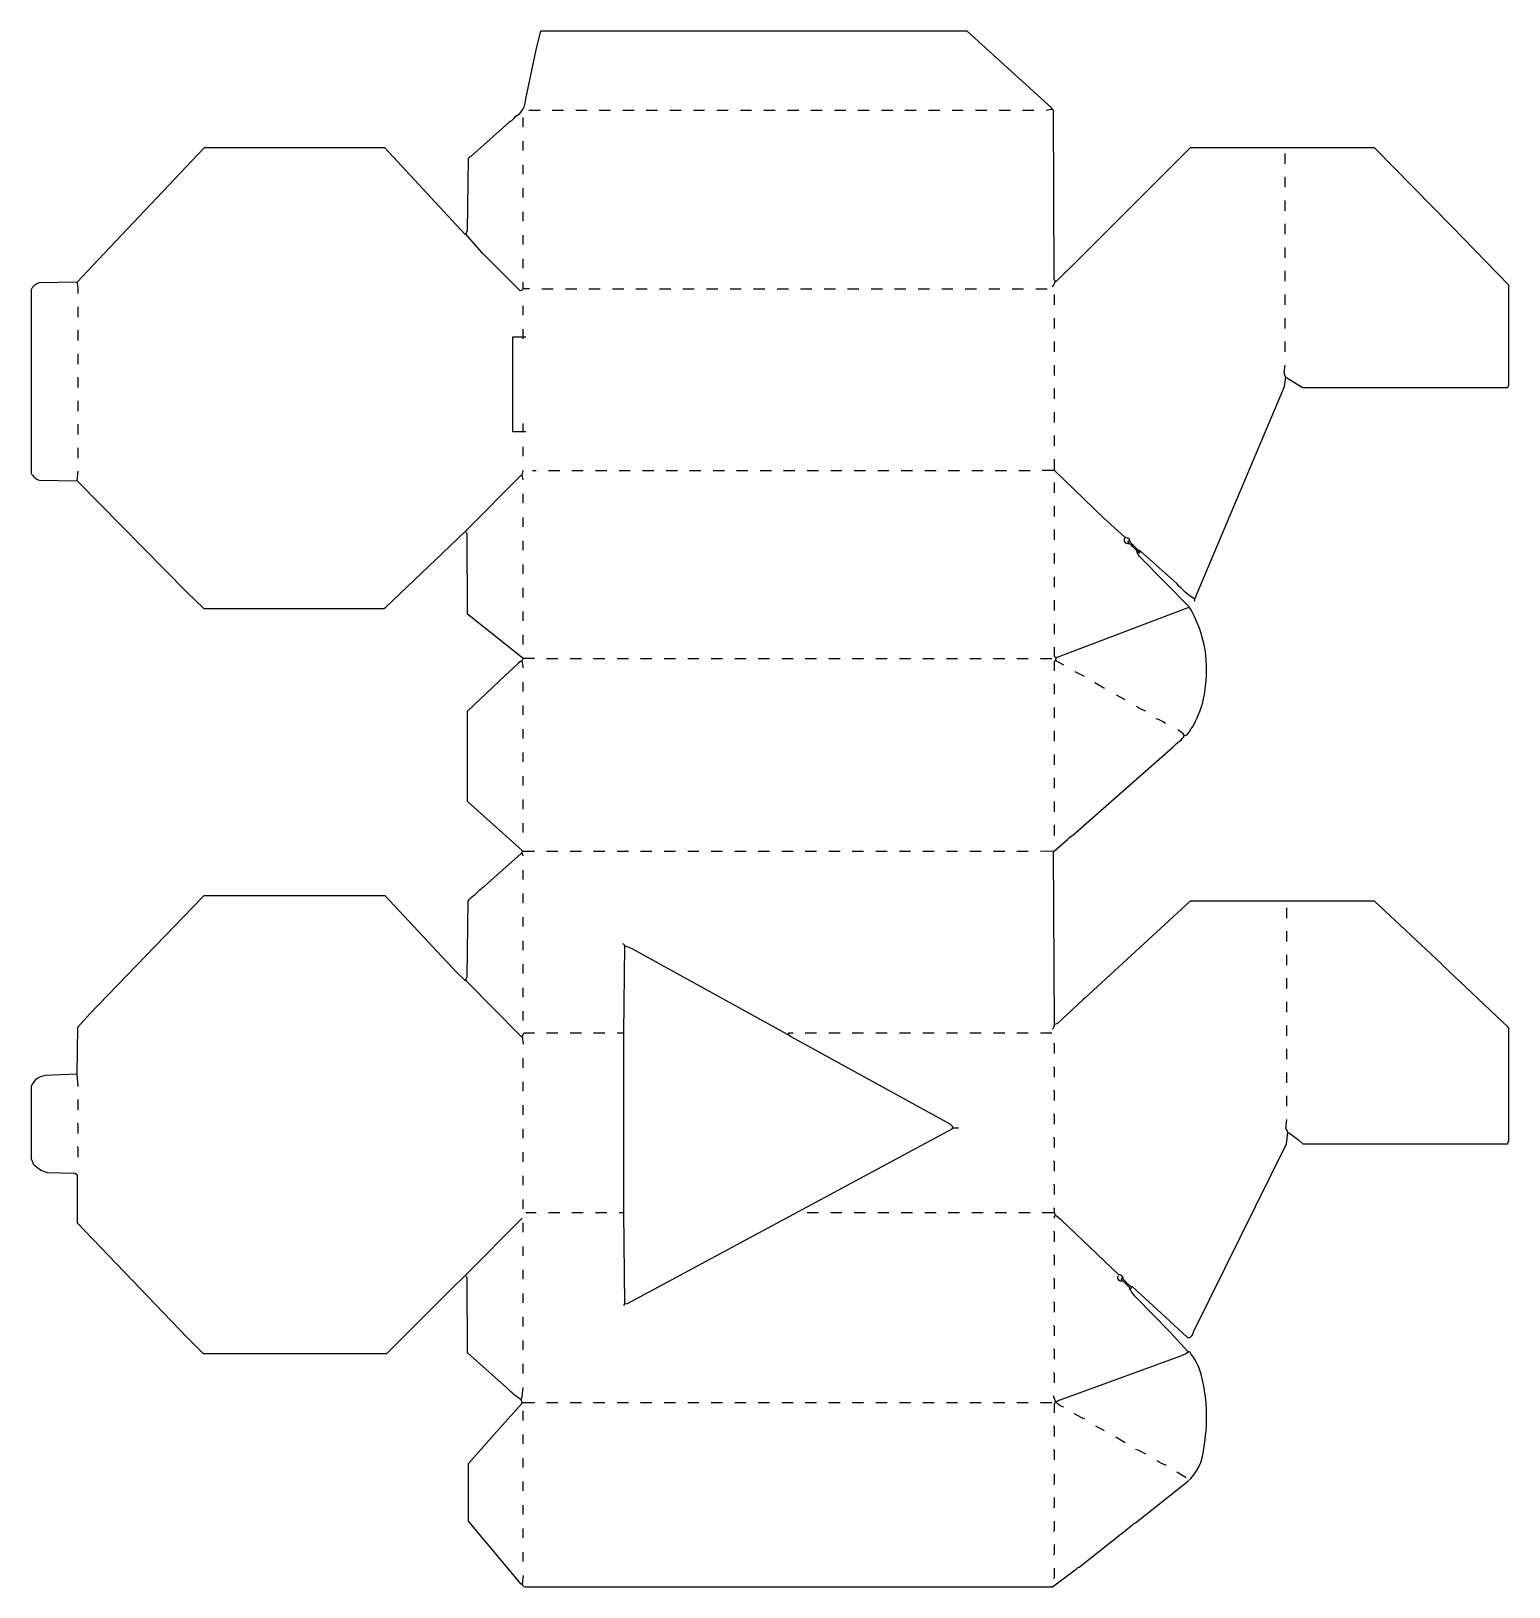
# Model space of a CAD drawing. Extents: x 81 to 1652, y 85 to 1739.
import ezdxf

# ---------------------------------------------------------------- set-up
doc = ezdxf.new("R2010")
doc.units = 0
doc.layers.get('0').update_dxf_attribs({"linetype": 'CONTINUOUS'})

msp = doc.modelspace()

# ---------------------------------------------------------------- linework, layer by layer
at = {"color": 250, "linetype": 'CONTINUOUS'}
for points in [[(1167, 1467, 0.079147), (1170, 1473, -0.141667), (1168.497207, 1476.002762), (1168, 1655), (1166, 1656), (1166, 1657), (1076, 1739), (623, 1739), (622, 1738), (617.384615, 1718.923077), (606.615385, 1667.076923, -0.248294), (595, 1647), (594, 1646, -0.083767), (589, 1642), (548.9, 1606.2, 0.196505), (545.493423, 1602.993592), (544.506577, 1527.006408), (543, 1523)], [(611, 1465), (604, 1465, -0.205258), (601, 1463), (561, 1503), (543, 1523), (542, 1523), (457, 1615), (265, 1615), (146, 1489), (130, 1472), (90.011891, 1471.512485, 0.233909), (81, 1464), (81, 1269, 0.190826), (90.011891, 1261.487515), (130, 1261), (247, 1142), (263.9, 1125.8), (265, 1125), (456, 1125), (457.9, 1126.2), (534, 1199), (535, 1200), (542.1, 1206.8), (543, 1207), (543.2, 1207.9), (602.1, 1266.8), (603, 1267)], [(616, 1072), (604, 1072), (545, 1119), (544.505881, 1203.994254, 0.144336), (543, 1207)], [(1318, 1135, -0.076084), (1299.230032, 1151.249201), (1260.414634, 1186.268293), (1258, 1187), (1257, 1186), (1256, 1187), (1255, 1188), (1254, 1189), (1253, 1190), (1252, 1191), (1251, 1192), (1250, 1193), (1249, 1194), (1248, 1194, -0.684067), (1244, 1200)], [(1154, 867), (1168.970817, 867.466926), (1183, 880, -0.083767), (1188, 884), (1295, 978, -0.064525), (1302, 984, 0.087559), (1307, 990), (1310, 991, 0.145108), (1329.42, 1042.94, 0.174317), (1312, 1127), (1260.249955, 1179.245239, -0.125662), (1257, 1185), (1257, 1186)], [(604, 862), (603, 865), (603, 867), (603, 868), (545, 920), (545, 1016), (585, 1054), (599, 1067, -0.150174), (603, 1070), (604, 1072)], [(604, 1062, 0.078333), (603, 1070)], [(1266, 1016, -0.071135), (1256, 1021)], [(1287, 1003, 0.071135), (1277, 1008)], [(1307, 990, 0.137359), (1300, 996)], [(543, 730), (543.2, 730.9), (544.506248, 734.006096), (545.493752, 813.993904, -0.11341), (553, 821), (557, 825, -0.083767), (562, 829), (563, 830), (602.1, 864.8), (603, 865)], [(1167, 678, 0.165541), (1169, 683), (1168, 867)], [(1061, 573), (1061, 574), (1058, 577), (888.9, 669.8), (886, 672), (885.1, 672.2), (720.1, 763.2, 0.10306), (712, 766)], [(130, 630), (96.014679, 628.515596, 0.28387), (81, 617), (81, 540, -0.078207), (83, 535, 0.141262), (98.015593, 525.483368), (128, 525), (130, 523), (130, 472), (247, 350), (264, 333), (459, 333), (529, 403), (542.1, 415.8), (543, 416), (543.2, 416.9), (603, 477)], [(1248, 406), (1249, 405), (1251.403529, 404.265882), (1295.767221, 363.750594), (1310.232779, 350.249406, 0.46412), (1316.2, 354.9), (1317.2, 356.9), (1415.54918, 556.040984), (1417, 568, 0.120666), (1415, 572), (1416, 582)], [(602, 284, -0.064723), (587.22069, 296.248276), (545, 334), (544.506327, 412.993829, 0.144221), (543, 416)], [(604, 97), (603, 88, 0.258429), (606, 85), (1167, 85), (1191, 103), (1192, 104, -0.184026), (1195, 106), (1252, 151, -0.184026), (1255, 153), (1310.1, 196.8, 0.202755), (1327.58, 232.06, 0.104625), (1325.647059, 307.911765, 0.116747), (1314.24, 332.18, 0.397425), (1311, 335), (1290.750099, 356.757041), (1256.249901, 392.242959, -0.074226), (1249, 402), (1249, 403), (1248, 404), (1247, 405), (1246, 406), (1245, 407), (1244, 408), (1243, 409), (1242, 410), (1241, 410, -0.684067), (1237, 416)], [(1241, 410), (1241, 411, -1.246616), (1242, 413)], [(1170, 282), (1171, 282), (1172.1, 282.8), (1303.1, 330.7), (1304.9, 331.3, 0.107898), (1311, 335)], [(603, 88), (602, 88), (546, 155), (546, 216), (581.2, 255.9), (582, 257), (602.8, 280.1), (603, 281), (602, 284, 0.079194), (604, 297)], [(1179, 276, -0.16226), (1171, 281), (1171, 282)], [(1266, 226), (1260.846154, 228.769231, 0.099546), (1255, 231)], [(1288, 214, -0.071135), (1278, 219)]]:
    msp.add_lwpolyline(points, format="xyb", dxfattribs=at)
for points in [[(610, 1655), (622, 1655)], [(635, 1655), (647, 1655)], [(660, 1655), (672, 1655)], [(685, 1655), (697, 1655)], [(710, 1655), (722, 1655)], [(735, 1655), (747, 1655)], [(760, 1655), (772, 1655)], [(785, 1655), (797, 1655)], [(810, 1655), (822, 1655)], [(835, 1655), (847, 1655)], [(860, 1655), (872, 1655)], [(885, 1655), (897, 1655)], [(910, 1655), (922, 1655)], [(935, 1655), (947, 1655)], [(960, 1655), (972, 1655)], [(985, 1655), (997, 1655)], [(1010, 1655), (1022, 1655)], [(1035, 1655), (1047, 1655)], [(1060, 1655), (1072, 1655)], [(1085, 1655), (1097, 1655)], [(1110, 1655), (1122, 1655)], [(1135, 1655), (1147, 1655)], [(1160, 1655), (1166, 1656)], [(604, 1637), (604, 1647)], [(604, 1612), (604, 1622)], [(1415, 1371), (1428.846154, 1362.769231), (1433, 1360), (1651, 1360), (1652, 1363), (1652, 1469), (1591.750069, 1530.755882), (1509, 1615), (1313, 1615), (1195, 1497), (1194, 1496), (1170.9, 1473.2), (1170, 1473)], [(604, 1587), (604, 1597)], [(604, 1562), (604, 1572)], [(604, 1537), (604, 1547)], [(604, 1512), (604, 1522)], [(604, 1487), (604, 1497)], [(604, 1465), (604, 1472)], [(604, 1437), (604, 1447)], [(607, 1313), (604, 1313), (593, 1313), (593, 1414), (604, 1414), (607, 1414)], [(604, 1412), (604, 1414), (604, 1422)], [(1318, 1133), (1318, 1135), (1319.2, 1137.9), (1413.560976, 1361.04878), (1415, 1371), (1414.2, 1372.1), (1413, 1376), (1414, 1384)], [(604, 1313), (604, 1322)], [(604, 1287), (604, 1297)], [(604, 1262), (603, 1267), (604, 1272)], [(1258, 1187), (1257, 1188), (1256, 1189), (1255, 1190), (1254, 1191), (1253, 1192), (1252, 1193), (1251, 1194), (1250, 1195), (1249, 1196), (1249, 1197), (1249, 1198), (1247, 1200), (1243.827392, 1200.984991), (1221.2402, 1221.249808), (1169, 1272), (1156, 1272)], [(604, 1237), (604, 1247)], [(604, 1212), (604, 1222)], [(604, 1187), (604, 1197)], [(604, 1162), (604, 1172)], [(604, 1137), (604, 1147)], [(1171, 1073), (1310.9, 1126.2), (1312, 1127)], [(604, 1112), (604, 1122)], [(604, 1087), (604, 1097)], [(629, 1072), (641, 1072)], [(654, 1072), (666, 1072)], [(679, 1072), (691, 1072)], [(704, 1072), (716, 1072)], [(729, 1072), (741, 1072)], [(754, 1072), (766, 1072)], [(779, 1072), (791, 1072)], [(804, 1072), (816, 1072)], [(829, 1072), (841, 1072)], [(854, 1072), (866, 1072)], [(879, 1072), (891, 1072)], [(904, 1072), (916, 1072)], [(929, 1072), (941, 1072)], [(954, 1072), (966, 1072)], [(979, 1072), (991, 1072)], [(1004, 1072), (1016, 1072)], [(1029, 1072), (1041, 1072)], [(1054, 1072), (1066, 1072)], [(1079, 1072), (1091, 1072)], [(1104, 1072), (1116, 1072)], [(1129, 1072), (1141, 1072)], [(1154, 1072), (1166, 1072)], [(1179, 1065), (1170, 1070)], [(604, 1037), (604, 1047)], [(1201, 1053), (1191, 1058)], [(1222, 1040), (1212, 1046)], [(1244, 1028), (1235, 1033)], [(604, 1012), (604, 1022)], [(604, 987), (604, 997)], [(604, 962), (604, 972)], [(604, 937), (604, 947)], [(604, 912), (604, 922)], [(604, 887), (604, 897)], [(603, 867), (616, 867)], [(629, 867), (641, 867)], [(654, 867), (666, 867)], [(679, 867), (691, 867)], [(704, 867), (716, 867)], [(729, 867), (741, 867)], [(754, 867), (766, 867)], [(779, 867), (791, 867)], [(804, 867), (816, 867)], [(829, 867), (841, 867)], [(854, 867), (866, 867)], [(879, 867), (891, 867)], [(904, 867), (916, 867)], [(929, 867), (941, 867)], [(954, 867), (966, 867)], [(979, 867), (991, 867)], [(1004, 867), (1016, 867)], [(1029, 867), (1041, 867)], [(1054, 867), (1066, 867)], [(1079, 867), (1091, 867)], [(1104, 867), (1116, 867)], [(1129, 867), (1141, 867)], [(604, 837), (604, 847)], [(131, 617), (130, 630), (130.490008, 679.990392), (143.2, 693.9), (263, 818), (264, 819), (265, 820), (457, 820), (533, 739), (542, 730), (543, 730), (543.8, 728.9), (602, 670), (603, 670), (604, 662)], [(604, 812), (604, 822)], [(1417, 568), (1418.692308, 567.538462), (1428.804878, 559.756098), (1433, 556), (1651, 556), (1651.3, 557.9), (1652, 559), (1652, 679), (1651.2, 680.1), (1580.765138, 746.750459), (1580.235726, 747.249592), (1509, 814), (1313, 814), (1201.1, 710.8), (1199, 709), (1172, 684), (1169, 683)], [(604, 787), (604, 797)], [(1416, 796), (1416, 807)], [(1416, 771), (1416, 782)], [(604, 762), (604, 772)], [(711, 384), (712, 386), (711, 483), (711, 674), (712, 766), (712, 767), (710, 769)], [(604, 737), (604, 747)], [(1416, 746), (1416, 757)], [(1416, 721), (1416, 732)], [(604, 712), (604, 722)], [(604, 687), (604, 697)], [(1416, 696), (1416, 707)], [(1416, 671), (1416, 682)], [(603, 670), (605, 674), (616, 674)], [(629, 674), (641, 674)], [(654, 674), (666, 674)], [(679, 674), (691, 674)], [(704, 674), (711, 674)], [(886, 672), (886, 673), (887, 674), (891, 674)], [(904, 674), (916, 674)], [(929, 674), (941, 674)], [(954, 674), (966, 674)], [(979, 674), (991, 674)], [(1004, 674), (1016, 674)], [(1029, 674), (1041, 674)], [(1054, 674), (1066, 674)], [(1079, 674), (1091, 674)], [(1104, 674), (1116, 674)], [(1129, 674), (1141, 674)], [(1154, 674), (1166, 674)], [(604, 637), (604, 647)], [(1416, 646), (1416, 657)], [(1416, 621), (1416, 632)], [(604, 612), (604, 622)], [(604, 587), (604, 597)], [(1416, 596), (1416, 607)], [(604, 562), (604, 572)], [(712, 386), (714.911765, 386.352941), (1060, 572), (1061, 573), (1067, 573)], [(604, 537), (604, 547)], [(604, 512), (604, 522)], [(604, 487), (604, 497)], [(607, 483), (618, 483)], [(631, 483), (643, 483)], [(656, 483), (668, 483)], [(681, 483), (693, 483)], [(706, 483), (711, 483)], [(906, 483), (918, 483)], [(931, 483), (943, 483)], [(956, 483), (968, 483)], [(981, 483), (993, 483)], [(1006, 483), (1018, 483)], [(1031, 483), (1043, 483)], [(1056, 483), (1068, 483)], [(1081, 483), (1093, 483)], [(1106, 483), (1118, 483)], [(1131, 483), (1143, 483)], [(1156, 483), (1169, 483)], [(1248, 406), (1247, 407), (1246, 408), (1245, 409), (1244, 410), (1243, 411), (1242, 412), (1242, 413), (1242, 414), (1240, 416), (1236.913208, 416.996226), (1176.204918, 475.245902), (1170, 480)], [(604, 462), (604, 472)], [(604, 437), (604, 447)], [(604, 412), (604, 422)], [(604, 387), (604, 397)], [(604, 362), (604, 372)], [(604, 337), (604, 347)], [(604, 312), (604, 322)], [(604, 262), (604, 272)], [(1201, 264), (1200, 263.5), (1191.1, 268.2), (1190, 269)], [(1222, 251), (1213, 256)], [(604, 237), (604, 247)], [(1244, 238), (1234, 244)], [(604, 212), (604, 222)], [(1309, 201), (1299, 207)], [(604, 187), (604, 197)], [(604, 162), (604, 172)], [(604, 137), (604, 147)], [(604, 112), (604, 122)]]:
    msp.add_lwpolyline(points, dxfattribs=at)
at = {"color": 251, "linetype": 'CONTINUOUS'}
for points in [[(1414, 1598), (1414, 1609)], [(1414, 1573), (1414, 1584)], [(1414, 1548), (1414, 1559)], [(1414, 1523), (1414, 1534)], [(1414, 1498), (1414, 1509)], [(1414, 1473), (1414, 1484)], [(624, 1465), (636, 1465)], [(649, 1465), (661, 1465)], [(674, 1465), (686, 1465)], [(699, 1465), (711, 1465)], [(724, 1465), (736, 1465)], [(749, 1465), (761, 1465)], [(774, 1465), (786, 1465)], [(799, 1465), (811, 1465)], [(824, 1465), (836, 1465)], [(849, 1465), (861, 1465)], [(874, 1465), (886, 1465)], [(899, 1465), (911, 1465)], [(924, 1465), (936, 1465)], [(949, 1465), (961, 1465)], [(974, 1465), (986, 1465)], [(999, 1465), (1011, 1465)], [(1024, 1465), (1036, 1465)], [(1049, 1465), (1061, 1465)], [(1074, 1465), (1086, 1465)], [(1099, 1465), (1111, 1465)], [(1124, 1465), (1136, 1465)], [(1149, 1465), (1161, 1465)], [(1169, 1448), (1169, 1459)], [(1414, 1448), (1414, 1459)], [(131, 1435), (131, 1446)], [(1169, 1423), (1169, 1434)], [(1414, 1423), (1414, 1434)], [(131, 1410), (131, 1421)], [(1169, 1398), (1169, 1409)], [(1414, 1398), (1414, 1409)], [(131, 1385), (131, 1396)], [(1169, 1373), (1169, 1384)], [(131, 1360), (131, 1371)], [(1169, 1348), (1169, 1359)], [(131, 1335), (131, 1346)], [(1169, 1323), (1169, 1334)], [(131, 1310), (131, 1321)], [(1169, 1298), (1169, 1309)], [(131, 1285), (131, 1296)], [(1169, 1272), (1169, 1284)], [(130, 1261), (131, 1271)], [(631, 1272), (643, 1272)], [(656, 1272), (668, 1272)], [(681, 1272), (693, 1272)], [(706, 1272), (718, 1272)], [(731, 1272), (743, 1272)], [(756, 1272), (768, 1272)], [(781, 1272), (793, 1272)], [(806, 1272), (818, 1272)], [(831, 1272), (843, 1272)], [(856, 1272), (868, 1272)], [(881, 1272), (893, 1272)], [(906, 1272), (918, 1272)], [(931, 1272), (943, 1272)], [(956, 1272), (968, 1272)], [(981, 1272), (993, 1272)], [(1006, 1272), (1018, 1272)], [(1031, 1272), (1043, 1272)], [(1056, 1272), (1068, 1272)], [(1081, 1272), (1093, 1272)], [(1106, 1272), (1118, 1272)], [(1131, 1272), (1143, 1272)], [(1169, 1248), (1169, 1259)], [(1169, 1223), (1169, 1234)], [(1169, 1198), (1169, 1209)], [(1169, 1173), (1169, 1184)], [(1169, 1148), (1169, 1159)], [(1169, 1123), (1169, 1134)], [(1169, 1098), (1169, 1109)], [(1169, 1059), (1169, 1069), (1170, 1070), (1171, 1073), (1170, 1073), (1169, 1074), (1169, 1084)], [(1169, 1034), (1169, 1045)], [(1169, 1009), (1169, 1020)], [(1169, 984), (1169, 995)], [(1169, 959), (1169, 970)], [(1169, 934), (1169, 945)], [(1169, 909), (1169, 920)], [(1169, 884), (1169, 895)], [(1169, 652), (1169, 662), (1168, 663)], [(1169, 627), (1169, 637), (1168, 638)], [(1169, 602), (1169, 612), (1168, 613)], [(131, 592), (131, 603)], [(1169, 577), (1169, 587), (1168, 588)], [(131, 567), (131, 577), (130, 578)], [(1169, 552), (1169, 562), (1168, 563)], [(131, 542), (131, 552), (130, 553)], [(1169, 527), (1169, 537), (1168, 538)], [(1169, 502), (1169, 512), (1168, 513)], [(1169, 452), (1169, 462), (1168, 463)], [(1169, 427), (1169, 437), (1168, 438)], [(1169, 402), (1169, 412), (1168, 413)], [(1169, 377), (1169, 387), (1168, 388)], [(1169, 352), (1169, 362), (1168, 363)], [(1169, 327), (1169, 337), (1168, 338)], [(1169, 302), (1169, 312), (1168, 313)], [(1169, 270), (1169, 280), (1170, 281), (1170, 282), (1168, 288)], [(603, 281), (616, 281)], [(629, 281), (641, 281)], [(654, 281), (666, 281)], [(679, 281), (691, 281)], [(704, 281), (716, 281)], [(729, 281), (741, 281)], [(754, 281), (766, 281)], [(779, 281), (791, 281)], [(804, 281), (816, 281)], [(829, 281), (841, 281)], [(854, 281), (866, 281)], [(879, 281), (891, 281)], [(904, 281), (916, 281)], [(929, 281), (941, 281)], [(954, 281), (966, 281)], [(979, 281), (991, 281)], [(1004, 281), (1016, 281)], [(1029, 281), (1041, 281)], [(1054, 281), (1066, 281)], [(1079, 281), (1091, 281)], [(1104, 281), (1116, 281)], [(1129, 281), (1141, 281)], [(1154, 281), (1166, 281)], [(1169, 245), (1169, 255), (1168, 256)], [(1169, 220), (1169, 230), (1168, 231)]]:
    msp.add_lwpolyline(points, dxfattribs=at)
for points in [[(131, 1460, 0.094028), (130, 1472)], [(1248, 1194), (1248, 1195, -1.246616), (1249, 1197)]]:
    msp.add_lwpolyline(points, format="xyb", dxfattribs=at)
at = {"color": 252, "linetype": 'CONTINUOUS'}
for points in [[(614, 1272), (618, 1272)], [(1257, 1185), (1258, 1185), (1259, 1186)], [(1258, 1185), (1259, 1184), (1260, 1185), (1259, 1186), (1259, 1187)], [(1168, 194), (1169, 195), (1169, 205)], [(1168, 169), (1169, 170), (1169, 180)], [(1168, 144), (1169, 145), (1169, 155)], [(1168, 119), (1169, 120), (1169, 130)], [(1168, 94), (1169, 95), (1169, 105)]]:
    msp.add_lwpolyline(points, dxfattribs=at)
at = {"color": 197, "linetype": 'CONTINUOUS'}
msp.add_lwpolyline([(1169, 477), (1169, 479), (1170, 480), (1169, 483), (1169, 487), (1168, 488)], dxfattribs=at)
at = {"color": 252, "linetype": 'CONTINUOUS'}
msp.add_lwpolyline([(1249, 402, 1.117265), (1250, 404), (1250, 405)], format="xyb", dxfattribs=at)

doc.saveas('drawing.dxf')
